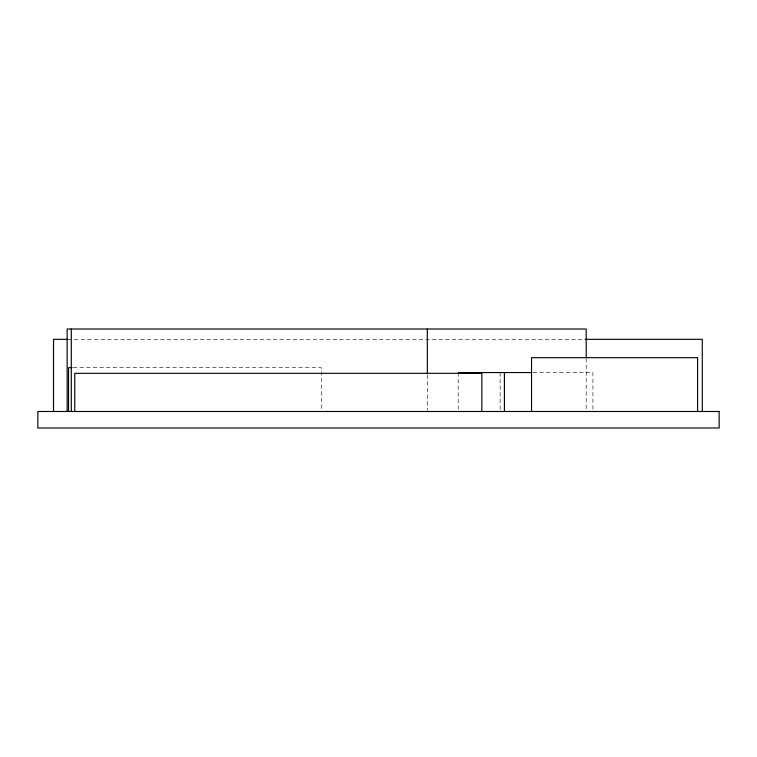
<?xml version="1.0" encoding="UTF-8"?>
<svg xmlns="http://www.w3.org/2000/svg" width="757" height="757" viewBox="0 0 757 757"><rect width="100%" height="100%" fill="white"/><g stroke="black" fill="none" stroke-linecap="round" stroke-linejoin="round"><path stroke-width="0.57" stroke-dasharray="3.79 2.84" d="M67.704 339.325L585.284 339.325M73.259 367.675L321.29 367.675L321.29 409.187M533.023 372.558L592.92 372.558L592.92 410.313M586.221 358.468L586.221 411.496M500.131 372.558L500.131 410.313M458.212 372.558L458.212 410.313M427.317 374.961L427.317 410.313"/><path stroke-width="1.14" d="M67.704 339.325L53.52 339.325L53.52 411.496M585.284 339.325L702.278 339.325L702.278 411.496M72.076 367.675L68.537 367.675L68.537 411.496M458.212 372.558L531.849 372.558M697.585 411.496L697.585 357.673L531.528 357.673L531.528 411.496M586.221 357.295L586.221 329.011L67.146 329.011L67.146 411.496M504.408 372.558L504.408 411.496M481.84 411.496L481.84 373.324L74.763 373.324L74.763 411.496M427.317 329.011L427.317 373.788M71.3 329.011L71.3 411.496M719.15 411.496L37.85 411.496L37.85 427.989L719.15 427.989L719.15 411.496"/></g></svg>
